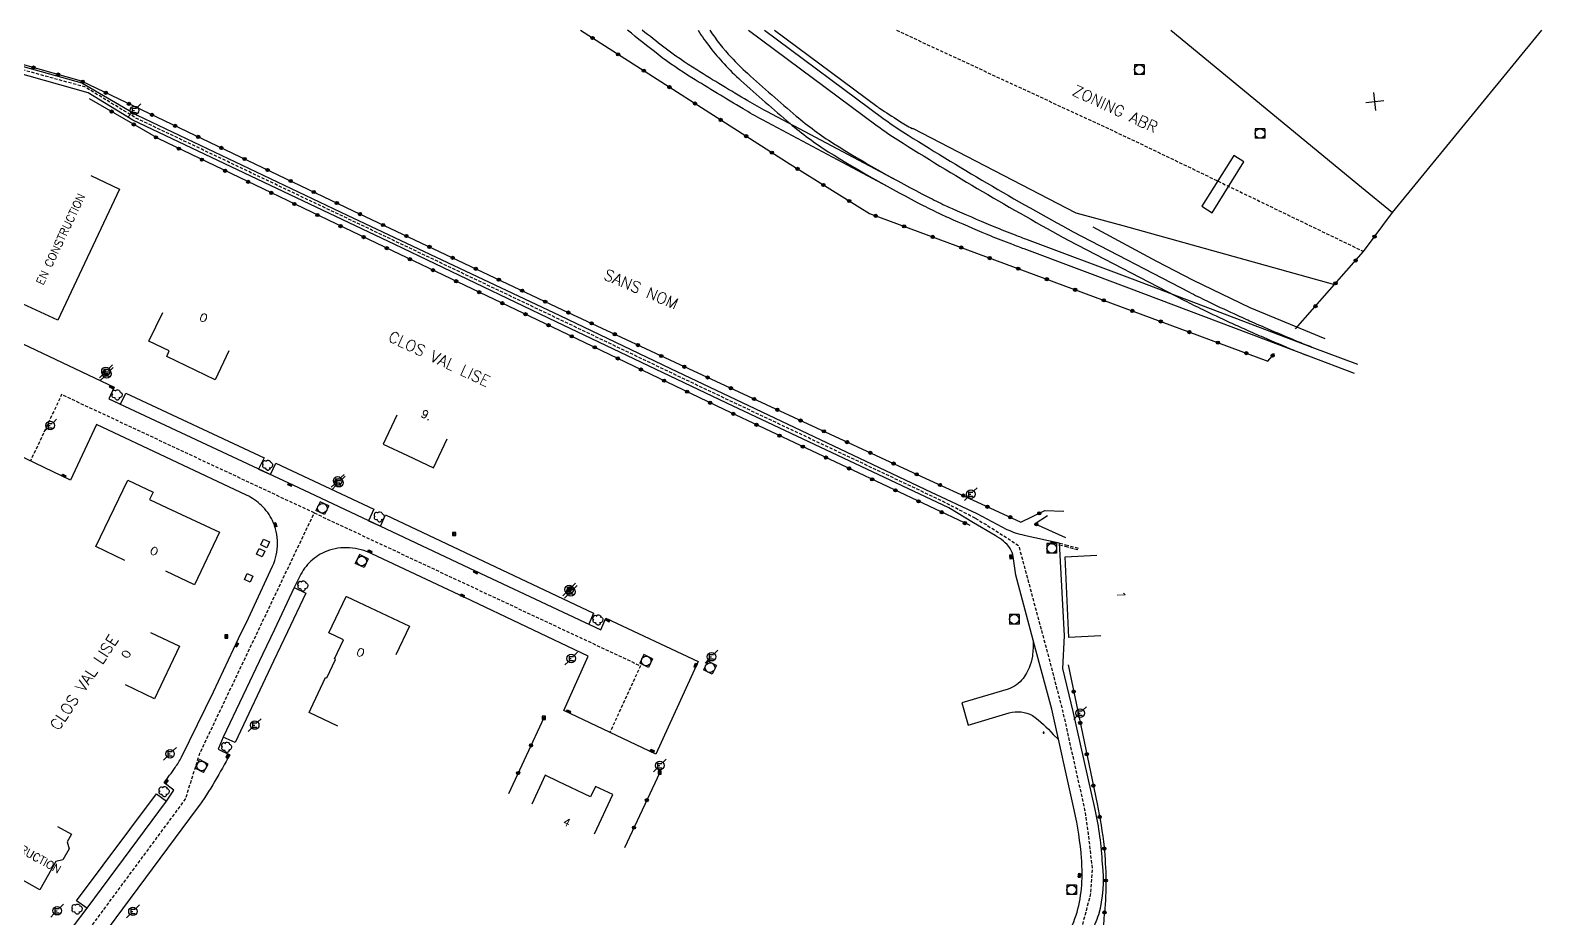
# Model space of a CAD drawing. Header units: millimetres. Extents: x 126999 to 128001, y 153000 to 154000.
# Drawn here: x 127508.1 to 127744.2, y 153861.1 to 154000 of the extents above; entities that cross this region are included whole.
import ezdxf
from ezdxf.enums import TextEntityAlignment as Align

# ---------------------------------------------------------------- set-up
doc = ezdxf.new("R2010")
doc.units = ezdxf.units.MM
doc.linetypes.add('DASHED', pattern=[0.75, 0.5, -0.25])
doc.layers.get('0').update_dxf_attribs({"linetype": 'CONTINUOUS'})
for name, color, linetype in [('W0001', 6, 'DASHED'), ('W0008', 7, 'CONTINUOUS'), ('W0100', 7, 'CONTINUOUS'), ('W0112', 1, 'DASHED'), ('W0300', 7, 'CONTINUOUS'), ('W0322', 7, 'CONTINUOUS'), ('W0330', 7, 'CONTINUOUS'), ('W0400', 7, 'CONTINUOUS'), ('W0420', 7, 'CONTINUOUS'), ('W0471', 7, 'CONTINUOUS'), ('W0700', 7, 'CONTINUOUS'), ('W0989', 7, 'CONTINUOUS'), ('W0991', 7, 'CONTINUOUS')]:
    doc.layers.add(name, color=color, linetype=linetype)
doc.styles.get("Standard").update_dxf_attribs({"font": 'romans.shx', "width": 0.85})

# ---------------------------------------------------------------- blocks, each defined once
blk = doc.blocks.new('t322o')
at = {"color": 0, "linetype": 'Continuous'}
for radius in [0.25, 0.15]:
    blk.add_circle((0, 0), radius, dxfattribs=at)
blk = doc.blocks.new('T471')
for p, q in [((-0.333334, 0.333334), (-0.333334, -0.333334)), ((-0.333334, 0.333334), (0.333334, 0.333334)), ((-0.333334, 0), (0, 0)), ((0.500001, 0.500001), (1.000002, 1.000002)), ((-0.500001, -0.500001), (-1.000002, -1.000002)), ((-0.333334, -0.333334), (0.333334, -0.333334))]:
    blk.add_line(p, q)
blk.add_ellipse((0, 0), major_axis=(0.471405, 0.471405), ratio=1, start_param=5.4977871438, end_param=11.780972451)
blk = doc.blocks.new('T400')
for p, q in [((-0.15, 0.3), (0.15, 0.3)), ((-0.15, -0.25), (-0.15, 0.3)), ((-0.15, 0.15), (0.15, 0.15)), ((-0.15, 0), (0.15, 0)), ((0.15, 0.3), (0.15, -0.25)), ((-0.15, -0.15), (0.15, -0.15)), ((-0.15, -0.25), (-0.15, -0.3)), ((-0.15, -0.3), (0.15, -0.3)), ((0.15, -0.3), (0.15, -0.25))]:
    blk.add_line(p, q)
blk = doc.blocks.new('t991o')
at = {"color": 0, "linetype": 'Continuous'}
for p, q in [((-1, 1), (1, -1)), ((-1, -1), (1, 1))]:
    blk.add_line(p, q, dxfattribs=at)
blk = doc.blocks.new('T420')
for p, q in [((0.75, 0.75), (-0.75, 0.75)), ((-0.75, 0.75), (-0.75, -0.75)), ((0.75, 0.75), (0.75, -0.75)), ((0.75, -0.75), (-0.75, -0.75))]:
    blk.add_line(p, q)
blk.add_ellipse((0, 0), major_axis=(-0.53, 0.53), ratio=1, start_param=3.926991, end_param=10.210176)
blk = doc.blocks.new('T300')
for p, q in [((-0.8, 0.51), (-0.86, 0.34)), ((-0.86, 0.34), (-0.86, 0.17)), ((-0.86, 0.17), (-0.74, 0.06)), ((-0.69, 0.63), (-0.8, 0.51)), ((-0.8, -0.06), (-0.74, 0.06)), ((-0.74, 0.06), (-0.69, 0.11)), ((-0.57, 0.69), (-0.69, 0.63)), ((-0.46, 0.69), (-0.57, 0.69)), ((-0.29, 0.63), (-0.46, 0.69)), ((-0.29, 0.63), (-0.17, 0.74)), ((-0.23, 0.57), (-0.29, 0.63)), ((-0.17, 0.74), (-0.06, 0.8)), ((-0.06, 0.8), (0.06, 0.8)), ((0.06, 0.8), (0.23, 0.74)), ((0.23, 0.74), (0.34, 0.63)), ((0.34, 0.63), (0.4, 0.51)), ((0.46, 0.46), (0.34, 0.46)), ((0.4, 0.51), (0.4, 0.46)), ((0.57, 0.4), (0.46, 0.46)), ((0.57, 0.4), (0.69, 0.29)), ((0.69, 0.29), (0.74, 0.17)), ((0.74, 0.06), (0.69, -0.17)), ((0.74, 0.17), (0.74, 0.06)), ((-0.8, -0.17), (-0.8, -0.06)), ((-0.8, -0.23), (-0.8, -0.17)), ((-0.74, -0.34), (-0.8, -0.23)), ((-0.69, -0.4), (-0.74, -0.34)), ((-0.51, -0.46), (-0.69, -0.4)), ((-0.4, -0.46), (-0.51, -0.46)), ((-0.4, -0.46), (-0.34, -0.46)), ((-0.34, -0.46), (-0.34, -0.4)), ((-0.34, -0.51), (-0.34, -0.46)), ((-0.29, -0.63), (-0.34, -0.51)), ((-0.17, -0.74), (-0.29, -0.63)), ((-0.06, -0.8), (-0.17, -0.74)), ((0.06, -0.8), (-0.06, -0.8)), ((0.17, -0.74), (0.06, -0.8)), ((0.23, -0.69), (0.17, -0.74)), ((0.29, -0.46), (0.23, -0.46)), ((0.29, -0.63), (0.23, -0.69)), ((0.46, -0.4), (0.29, -0.46)), ((0.34, -0.51), (0.29, -0.63)), ((0.34, -0.51), (0.34, -0.46)), ((0.57, -0.34), (0.46, -0.4)), ((0.63, -0.29), (0.57, -0.34)), ((0.69, -0.17), (0.63, -0.29))]:
    blk.add_line(p, q)
blk = doc.blocks.new('t112o')
at = {"color": 0, "linetype": 'Continuous'}
for p, q in [((-0.5, 0.5), (0.5, 0.5)), ((-0.5, -0.5), (-0.5, 0.5)), ((0.5, 0.5), (0.5, -0.5)), ((0.5, -0.5), (-0.5, -0.5))]:
    blk.add_line(p, q, dxfattribs=at)
blk = doc.blocks.new('t330o')
at = {"color": 0, "linetype": 'Continuous'}
for p, q in [((0.25, -0.25), (-0.25, 0.25)), ((-0.25, -0.25), (0.25, 0.25)), ((-0.25, 0.25), (-0.25, -0.25)), ((0.25, 0.25), (-0.25, 0.25)), ((0.25, -0.25), (0.25, 0.25)), ((-0.25, -0.25), (0.25, -0.25)), ((-0.25, -0.25), (-0.25, -0.25))]:
    blk.add_line(p, q, dxfattribs=at)

msp = doc.modelspace()

# ---------------------------------------------------------------- linework, layer by layer
at = {"layer": 'W0001', "flags": 128}
for points in [[(127655.71, 153923.73), (127650.23, 153926.58), (127612.5, 153944.41), (127590.54, 153954.92), (127561.34, 153968.82), (127524.48, 153986.34), (127516.61, 153991.14), (127494.82, 153997.11), (127484.64, 154000)], [(127643.41, 154000), (127680.07, 153982.97), (127716.37, 153965.42)], [(127508.49, 153848.48), (127516.97, 153859.04), (127532.35, 153879.83), (127534.61, 153887.03), (127544.23, 153907.26), (127552.46, 153924.57), (127513, 153943.06), (127508.14, 153932.69)], [(127552.46, 153924.57), (127603.4, 153900.69), (127598.64, 153890.29)], [(127655.71, 153923.73), (127657.39, 153922.74), (127660.92, 153920.5), (127662.49, 153919.44), (127667.26, 153901.7), (127669.33, 153893.72), (127672.79, 153878.2), (127673.35, 153874.4), (127673.97, 153868.89), (127673.68, 153864.89), (127672.21, 153859.33), (127669.03, 153854.37), (127661.71, 153846.14), (127646.86, 153829.55), (127627.45, 153807.22), (127623.32, 153801.9), (127620.68, 153797.62), (127623, 153791.91), (127623, 153791.91)]]:
    msp.add_lwpolyline(points, dxfattribs=at)
at = {"layer": 'W0008', "flags": 128}
for points in [[(127655.45, 153923.01), (127651.61, 153925.35), (127616.92, 153941.71), (127590.27, 153954.45), (127565.05, 153966.53), (127524.14, 153985.95), (127517.16, 153990.21), (127492.24, 153997.23), (127482.43, 154000)], [(127486.71, 154000), (127497.41, 153996.98), (127516.14, 153991.8), (127524.82, 153986.72), (127557.63, 153971.12), (127590.8, 153955.4), (127608.09, 153947.12), (127648.85, 153927.81), (127655.98, 153924.46)], [(127674.06, 153969.28), (127684, 153963.89), (127689.76, 153960.93), (127698.59, 153956.69), (127710.29, 153951.83)], [(127520.39, 153942.41), (127522.23, 153941.54), (127523.04, 153943.29), (127544.62, 153933.17), (127543.78, 153931.41), (127545.62, 153930.56), (127546.46, 153932.33), (127561.78, 153925.15), (127560.95, 153923.36), (127562.82, 153922.52), (127563.61, 153924.27), (127596.1, 153908.93), (127595.37, 153907.21), (127597.22, 153906.3)], [(127549.34, 153912.91), (127551.17, 153912.04), (127548.31, 153906), (127546.1, 153901.41), (127540.11, 153888.67), (127538.24, 153889.52)], [(127516.95, 153862.81), (127515.35, 153863.98), (127527.83, 153880.7), (127529.41, 153879.55)]]:
    msp.add_lwpolyline(points, dxfattribs=at)
for points in [[(127624.35, 154000), (127640.34, 153988.11, 0.0154), (127640.77, 153987.81, 0.002275), (127643.81, 153985.85, 0.013313), (127645.84, 153984.63, 0.709461), (127645.89, 153984.67), (127671.43, 153971.44), (127678.75, 153969.46), (127711.81, 153960.25)], [(127506.93, 153950.98), (127521.23, 153944.2), (127520.4, 153942.4), (127551.65, 153927.74), (127578.48, 153915.11), (127597.22, 153906.3), (127597.99, 153908.1), (127612.45, 153901.37), (127605.82, 153886.89), (127591.45, 153893.68), (127595.27, 153902.21), (127575.99, 153911.35), (127561.48, 153918.2, 0.093), (127557.99, 153919.11, 0.1106), (127554.41, 153918.59, 0.0946), (127551.94, 153917.01, 0.0897), (127550.21, 153914.67), (127549.34, 153912.91), (127546.28, 153906.37), (127544.36, 153902.43), (127538.25, 153889.55), (127537.48, 153887.65), (127539.26, 153886.79, -0.0087), (127536.95, 153882.65, -0.0268), (127534.17, 153878.41), (127519.07, 153858.09, 0.1164)], [(127506.91, 153856.48, 0.0951), (127509.85, 153856.53, 0.0974), (127512.56, 153857.66, 0.0841), (127514.88, 153860), (127516.98, 153862.81), (127529.41, 153879.55), (127530.53, 153881.25), (127529.03, 153882.37, 0.0008), (127530.73, 153884.78, 0.0391), (127531.74, 153886.4), (127536.74, 153896.63), (127540.64, 153904.94), (127542.18, 153908.14), (127545.97, 153916.26, 0.1086), (127546.73, 153919.81, 0.1108), (127545.94, 153923.39, 0.0899), (127544.25, 153925.72, 0.0813), (127541.91, 153927.33), (127518.48, 153938.37), (127514.4, 153929.7), (127501.88, 153935.67)], [(127655.98, 153924.46), (127660.66, 153922, 0.0659), (127663.34, 153921.12), (127668.81, 153919.9), (127669.58, 153905.35), (127669.36, 153900.28), (127670.97, 153893.55), (127674.39, 153878.25, -0.0381), (127675.54, 153869.75, -0.0979), (127674.96, 153861.75, -0.0283), (127673.74, 153858.95, -0.0712)], [(127579.38, 153775.87), (127604.77, 153788.03), (127613.99, 153792.47), (127617.42, 153794.05), (127618.18, 153796.72), (127620.98, 153801.27, -0.0413), (127626.44, 153808.38), (127647.58, 153832.65), (127662.08, 153848.85), (127666.81, 153854.14, 0.0727), (127670.68, 153859.7, 0.0611), (127671.98, 153863.76, 0.0459), (127672.4, 153868.03, 0.0194), (127672.31, 153870.55, 0.0372), (127671.18, 153878.15), (127667.69, 153893.9), (127665.16, 153903.11), (127662.07, 153914.83), (127661.65, 153917.75, 0.1017), (127661.18, 153919, 0.1197), (127658.8, 153921.03), (127655.45, 153923.01), (127655.45, 153923.01)], [(127664.77, 153904.56, -0.033098), (127664.63, 153902.2, -0.1298), (127663.18, 153898.71, -0.1527), (127660.86, 153897.04), (127653.61, 153894.9), (127654.62, 153891.38), (127661.03, 153893.33, -0.1934), (127664.65, 153892.91, -0.0609), (127667.89, 153889.95), (127668.73, 153889.18)]]:
    msp.add_lwpolyline(points, format="xyb", dxfattribs=at)
msp.add_lwpolyline([(127696.08, 153980.42), (127691.1, 153972.49), (127692.7, 153971.48), (127697.68, 153979.42)], close=True, dxfattribs=at)
at = {"layer": 'W0100', "flags": 128}
for points in [[(127686.28, 154000), (127716.04, 153975.5), (127720.88, 153971.53), (127744.2, 154000)], [(127539.14, 153949.89), (127536.98, 153945.38), (127529.44, 153949), (127529.81, 153949.89), (127526.65, 153951.41), (127528.81, 153955.91)], [(127565.36, 153939.83), (127563.25, 153935.31), (127567.03, 153933.54), (127571.08, 153931.63), (127573.21, 153936.16)], [(127675.31, 153905.34), (127670.32, 153905.11), (127669.73, 153917.73), (127674.72, 153917.96), (127674.72, 153917.96)], [(127556.16, 153891.23), (127551.65, 153893.39), (127551.93, 153893.98), (127554.25, 153898.86), (127554.42, 153898.78), (127555.81, 153901.68), (127555.62, 153901.77), (127557.04, 153904.73), (127554.77, 153905.82), (127557.46, 153911.5), (127557.51, 153911.47), (127557.53, 153911.53), (127559.4, 153910.65), (127567.35, 153906.89), (127565.22, 153902.37)], [(127526.91, 153905.9), (127531.43, 153903.75), (127527.52, 153895.54), (127523.01, 153897.69)]]:
    msp.add_lwpolyline(points, dxfattribs=at)
at = {"layer": 'W0100'}
for points in [[(127517.55, 153977.31), (127522.07, 153975.18), (127512.4, 153954.69), (127501.54, 153959.69), (127495.85, 153952.59), (127490.88, 153946.37), (127486.98, 153949.49)], [(127522.88, 153917.15), (127518.37, 153919.31), (127523.34, 153929.68), (127527.29, 153927.82), (127526.75, 153926.69), (127529.49, 153925.38), (127537.65, 153921.54), (127533.77, 153913.32), (127529.26, 153915.48)], [(127596.25, 153874.42), (127599.12, 153880.55), (127596.38, 153881.84), (127595.62, 153880.23), (127590.59, 153882.58), (127588.56, 153883.58), (127586.44, 153879.05)], [(127512.37, 153875.58), (127514.54, 153874.35), (127513.89, 153873.19), (127514.18, 153872.07), (127513.19, 153870.36), (127512.13, 153870.09), (127509.61, 153865.66), (127485.51, 153879.27)]]:
    msp.add_lwpolyline(points, dxfattribs=at)
at = {"layer": 'W0100', "flags": 128}
msp.add_lwpolyline([(127666.3, 153890.3), (127666.34, 153890.14), (127666.48, 153890.17), (127666.44, 153890.33)], close=True, dxfattribs=at)
at = {"layer": 'W0112'}
for p, q in [((127668.86, 153919.61), (127669.78, 153919.36)), ((127668.93, 153919.86), (127669.85, 153919.6)), ((127669.85, 153919.6), (127671.78, 153919.07)), ((127669.78, 153919.36), (127671.71, 153918.83))]:
    msp.add_line(p, q, dxfattribs=at)
at = {"layer": 'W0322', "flags": 128}
for points in [[(127488.08, 154000), (127497.57, 153997.3), (127516.06, 153992.07), (127558.54, 153971.77), (127591.23, 153956.32), (127608.77, 153948.11), (127647.32, 153930.25), (127656.65, 153926)], [(127594.05, 154000), (127626.78, 153979.05), (127639.21, 153971.35), (127701.43, 153948.28), (127702.43, 153949.48)], [(127654.92, 153922.58), (127616.49, 153940.73), (127589.7, 153953.6), (127564.67, 153965.52), (127528.17, 153983.02), (127517.36, 153989.3)], [(127705.71, 153953.32), (127716.37, 153965.42), (127720.88, 153971.53)], [(127656.65, 153926), (127662.82, 153923.14), (127666.6, 153924.94), (127669.53, 153924.83), (127669.53, 153924.83)], [(127667, 153924.12), (127665.07, 153922.86), (127669.81, 153920.72), (127669.81, 153920.72)], [(127588.33, 153892.54), (127582.8, 153880.7)], [(127606.42, 153884), (127600.93, 153872.24)]]:
    msp.add_lwpolyline(points, dxfattribs=at)
msp.add_lwpolyline([(127670.22, 153900.81), (127674.75, 153879.13, -0.0259), (127675.83, 153872.35, -0.0469), (127675.9, 153862.13, -0.0076), (127675.54, 153858.7), (127682.03, 153857.86), (127682.03, 153857.86)], format="xyb", dxfattribs=at)
at = {"layer": 'W0700', "flags": 128}
for points in [[(127642.02, 153975.6), (127622.46, 153986.01, -0.011814), (127619.44, 153987.72, -0.004303), (127611.44, 153992.57, -0.025553), (127606.2, 153996.19, -0.007211), (127601.4, 154000)], [(127643.48, 153976.52), (127623.14, 153987.29, -0.011814), (127620.18, 153988.96, -0.004303), (127612.2, 153993.8, -0.025553), (127607.09, 153997.34, -0.005104), (127603.7, 154000)], [(127612.42, 154000, 0.046012), (127616.47, 153994.74, 0.021932), (127619.11, 153992.14, 0.007734), (127626.78, 153985.43, 0.034176), (127632.75, 153981.02, 0.020366), (127647.6, 153972.61, 0.004145), (127650.35, 153971.25, 0.010371), (127651.51, 153970.72, 0.000656), (127657.51, 153968.12, 0.007951), (127658.05, 153967.9, 0.001557), (127661.37, 153966.6, 0.002731), (127663.29, 153965.87), (127679.67, 153959.74), (127707.76, 153949.1)], [(127614.24, 154000, 0.038971), (127617.58, 153995.78, 0.021932), (127620.13, 153993.27, 0.007734), (127627.76, 153986.59, 0.034137), (127633.56, 153982.31, 0.02035), (127648.29, 153973.97, 0.004138), (127651.01, 153972.62, 0.010371), (127652.12, 153972.12, 0.000656), (127658.11, 153969.52, 0.007951), (127658.61, 153969.32, 0.001557), (127661.92, 153968.02, 0.002731), (127663.82, 153967.3), (127680.2, 153961.17), (127708.29, 153950.49)], [(127620.28, 154000), (127640.39, 153985.07, 0.018643), (127643.61, 153982.86, 0.015801), (127670.31, 153967.16), (127688.4, 153957.78, 0.006864), (127691.24, 153956.36, 0.004618), (127695.47, 153954.35, 0.00328), (127697.96, 153953.23, 0.00297), (127700.72, 153952.02, 0.003677), (127705.38, 153950.04, 0.007382), (127707.76, 153949.1), (127714.87, 153946.39)], [(127622.78, 154000), (127641.28, 153986.27, 0.01864), (127644.4, 153984.13, 0.015793), (127671.01, 153968.48), (127689.09, 153959.1, 0.006864), (127691.89, 153957.7, 0.004618), (127696.1, 153955.71, 0.00328), (127698.57, 153954.59, 0.00297), (127701.31, 153953.39, 0.003677), (127705.96, 153951.42, 0.007382), (127708.29, 153950.49), (127715.4, 153947.79)]]:
    msp.add_lwpolyline(points, format="xyb", dxfattribs=at)

# ---------------------------------------------------------------- block references
at = {"layer": 'W0112'}
for p, rotation in [((127544.8, 153919.8), 64.84909506821417), ((127544.1, 153918.36), 65.74254421864684), ((127542.22, 153914.42), 65.21227535556471)]:
    msp.add_blockref('t112o', p, dxfattribs=dict(at, rotation=rotation))
at = {"layer": 'W0300'}
for p in [(127521.71, 153943.01), (127545.22, 153932.02), (127562.67, 153923.95), (127550.73, 153913.16), (127596.81, 153907.84), (127538.82, 153887.93), (127529.07, 153881.01), (127515.47, 153862.65)]:
    msp.add_blockref('T300', p, dxfattribs=at)
at = {"layer": 'W0322'}
for p, rotation in [((127595.94, 153998.79), 327.3825680661406), ((127599.94, 153996.23), 327.3825680661406), ((127508.62, 153994.17), 344.2172443978482), ((127512.47, 153993.08), 344.2172443978482), ((127603.94, 153993.67), 327.3825680661406), ((127516.3, 153991.95), 334.4636673299689), ((127519.91, 153990.23), 334.4636673299689), ((127607.94, 153991.11), 327.3825680661406), ((127523.52, 153988.5), 334.4636673299689), ((127611.94, 153988.55), 327.3825680661406), ((127520.82, 153987.29), 149.8350701112653), ((127524.28, 153985.28), 149.8350701112653), ((127527.13, 153986.78), 334.4636673299689), ((127615.94, 153985.99), 327.3825680661406), ((127527.74, 153983.27), 149.8350701112653), ((127530.74, 153985.06), 334.4636673299689), ((127534.35, 153983.33), 334.4636673299689), ((127619.94, 153983.43), 327.3825680661406), ((127531.33, 153981.5), 154.3803575645688), ((127537.96, 153981.61), 334.4636673299689), ((127623.94, 153980.87), 327.3825680661406), ((127534.93, 153979.77), 154.3803575645688), ((127541.57, 153979.88), 334.4636673299689), ((127545.18, 153978.16), 334.4636673299689), ((127627.95, 153978.33), 328.2228737605357), ((127538.54, 153978.04), 154.3803575645688), ((127542.15, 153976.31), 154.3803575645688), ((127548.79, 153976.43), 334.4636673299689), ((127631.99, 153975.82), 328.2228737605357), ((127545.76, 153974.58), 154.3803575645688), ((127552.4, 153974.71), 334.4636673299689), ((127549.36, 153972.85), 154.3803575645688), ((127552.97, 153971.12), 154.3803575645688), ((127556, 153972.99), 334.4636673299689), ((127559.62, 153971.27), 334.6968397086202), ((127636.03, 153973.32), 328.2228737605357), ((127640.16, 153971), 339.6508562495522), ((127556.58, 153969.39), 154.3803575645688), ((127563.23, 153969.56), 334.6968397086202), ((127644.61, 153969.35), 339.6508562495522), ((127560.18, 153967.67), 154.3803575645688), ((127566.85, 153967.85), 334.6968397086202), ((127649.06, 153967.7), 339.6508562495522), ((127718.08, 153967.74), 53.53020121458413), ((127563.79, 153965.94), 154.3803575645688), ((127567.4, 153964.21), 154.5476292735346), ((127570.46, 153966.14), 334.6968397086202), ((127574.08, 153964.43), 334.6968397086202), ((127653.52, 153966.05), 339.6508562495522), ((127657.97, 153964.39), 339.6508562495522), ((127715.13, 153964.02), 48.64099471662905), ((127571.01, 153962.5), 154.5476292735346), ((127577.7, 153962.72), 334.6968397086202), ((127662.42, 153962.74), 339.6508562495522), ((127574.62, 153960.78), 154.5476292735346), ((127581.31, 153961.01), 334.6968397086202), ((127584.93, 153959.3), 334.6968397086202), ((127666.88, 153961.09), 339.6508562495522), ((127671.33, 153959.44), 339.6508562495522), ((127711.99, 153960.45), 48.64099471662905), ((127578.23, 153959.06), 154.5476292735346), ((127581.85, 153957.34), 154.5476292735346), ((127588.55, 153957.59), 334.6968397086202), ((127675.78, 153957.79), 339.6508562495522), ((127708.85, 153956.89), 48.64099471662905), ((127585.46, 153955.62), 154.5476292735346), ((127592.16, 153955.88), 334.9229228592942), ((127680.24, 153956.14), 339.6508562495522), ((127684.69, 153954.48), 339.6508562495522), ((127589.07, 153953.9), 154.5476292735346), ((127592.68, 153952.17), 154.3472954469258), ((127595.79, 153954.19), 334.9229228592942), ((127599.41, 153952.49), 334.9229228592942), ((127689.15, 153952.83), 339.6508562495522), ((127596.28, 153950.44), 154.3472954469258), ((127603.03, 153950.8), 334.9229228592942), ((127693.6, 153951.18), 339.6508562495522), ((127599.89, 153948.71), 154.3472954469258), ((127606.66, 153949.1), 334.9229228592942), ((127610.28, 153947.41), 335.1394485908483), ((127698.05, 153949.53), 339.6508562495522), ((127702.16, 153949.16), 50.47539008678127), ((127603.49, 153946.98), 154.3472954469258), ((127607.1, 153945.24), 154.3472954469258), ((127613.91, 153945.73), 335.1394485908483), ((127610.71, 153943.51), 154.3472954469258), ((127617.54, 153944.05), 335.1394485908483), ((127614.31, 153941.78), 154.3472954469258), ((127621.17, 153942.37), 335.1394485908483), ((127624.8, 153940.69), 335.1394485908483), ((127617.92, 153940.06), 154.7179976762938), ((127621.54, 153938.35), 154.7179976762938), ((127628.43, 153939), 335.1394485908483), ((127625.15, 153936.64), 154.7179976762938), ((127632.06, 153937.32), 335.1394485908483), ((127635.69, 153935.64), 335.1394485908483), ((127628.77, 153934.93), 154.7179976762938), ((127632.39, 153933.22), 154.7179976762938), ((127639.32, 153933.96), 335.1394485908483), ((127636.01, 153931.52), 154.7179976762938), ((127642.95, 153932.28), 335.1394485908483), ((127639.62, 153929.81), 154.7179976762938), ((127646.57, 153930.6), 335.1394485908483), ((127650.21, 153928.93), 335.5364312675343), ((127643.24, 153928.1), 154.7179976762938), ((127646.86, 153926.39), 154.7179976762938), ((127653.85, 153927.28), 335.5364312675343), ((127650.47, 153924.68), 154.7179976762938), ((127657.61, 153925.53), 335.5364312675343), ((127661.19, 153923.9), 335.0898045332418), ((127665.71, 153924.51), 25.4824646565251), ((127654.09, 153922.98), 154.7179976762938), ((127665.26, 153922.78), 335.6889073500727), ((127671.08, 153896.65), 281.8044832685361), ((127672.11, 153891.76), 281.8044832685361), ((127586.32, 153888.24), 244.9713040252855), ((127673.13, 153886.86), 281.8044832685361), ((127584.31, 153883.93), 244.9713040252855), ((127674.15, 153881.97), 281.8044832685361), ((127604.41, 153879.69), 244.9713040251969), ((127675.15, 153877.07), 280.259527303355), ((127602.4, 153875.39), 244.9713040251969), ((127675.86, 153872.12), 275.5150308026097), ((127676.11, 153867.13), 270.2715286557727), ((127675.9, 153862.14), 265.0280265089358)]:
    msp.add_blockref('t322o', p, dxfattribs=dict(at, rotation=rotation))
at = {"layer": 'W0330'}
for p in [(127574.32, 153921.28), (127592.28, 153912.6), (127592.42, 153912.73), (127538.74, 153905.27), (127588.33, 153892.54), (127606.42, 153884)]:
    msp.add_blockref('t330o', p, dxfattribs=at)
at = {"layer": 'W0400'}
for p, rotation in [((127520.83, 153944.21), 64.87499999999999), ((127513.38, 153930.36), 64.87499999999999), ((127548.66, 153928.98), 64.87499999999999), ((127546.39, 153922.69), 191.5425), ((127667.82, 153919.82), 75.43420291890521), ((127561.19, 153918.53), 64.87499999999999), ((127661.27, 153917.68), 186.8428), ((127577.69, 153915.32), 64.87499999999999), ((127575.62, 153911.64), 64.87499999999999), ((127598.32, 153907.81), 64.87499999999999), ((127540.36, 153903.97), 332.2269), ((127612.03, 153900.74), 336.0536), ((127592.21, 153893.53), 64.87499999999999), ((127538.94, 153886.6), 332.2269), ((127605.27, 153887.39), 64.87499999999999), ((127529.36, 153882.62), 322.2803627338333), ((127671.99, 153867.93), 349.7652)]:
    msp.add_blockref('T400', p, dxfattribs=dict(at, rotation=rotation))
at = {"layer": 'W0420'}
for p in [(127681.35, 153993.84), (127700.19, 153983.86), (127667.66, 153919.03), (127661.8, 153907.96), (127670.75, 153865.67)]:
    msp.add_blockref('T420', p, dxfattribs=at)
for p, rotation in [((127553.73, 153925.3), 334.8750000000001), ((127559.88, 153917.05), 334.8750000000001), ((127604.31, 153901.43), 334.8750000000001), ((127614.28, 153900.39), 334.8750000000001), ((127534.87, 153885.02), 242.2269)]:
    msp.add_blockref('T420', p, dxfattribs=dict(at, rotation=rotation))
at = {"layer": 'W0471'}
for p in [(127524.38, 153987.48), (127519.93, 153946.7), (127520.08, 153946.31), (127511.22, 153938.22), (127556.12, 153929.58), (127556.3, 153929.29), (127655.01, 153927.5), (127592.28, 153912.6), (127592.55, 153912.25), (127614.5, 153902.1), (127592.61, 153901.82), (127672.09, 153893.29), (127543.17, 153891.42), (127529.94, 153886.94), (127606.43, 153885.09), (127512.3, 153862.41), (127524.15, 153862.31)]:
    msp.add_blockref('T471', p, dxfattribs=at)
at = {"layer": 'W0991', "rotation": 50.37615228558179}
msp.add_blockref('t991o', (127718.12, 153988.86), dxfattribs=at)

# ---------------------------------------------------------------- texts
at = {"layer": 'W0989'}
for s, rotation, p in [('ZONING ABR', 335.082, (127677.57, 153987.71)), ('SANS NOM', 336.8867, (127603.52, 153959.54)), ('CLOS VAL LISE', 334.8835, (127572.01, 153948.64)), ('CLOS VAL LISE', 56.6322, (127516.53, 153898.08))]:
    msp.add_text(s, height=1.75, rotation=rotation, dxfattribs=at).set_placement(p, align=Align.MIDDLE)
at = {"layer": 'W0991'}
for s, rotation, p in [('EN CONSTRUCTION', 64.7291, (127512.85, 153967.36)), ('O', 334.3706, (127535.18, 153955.07)), ('9.', 334.8406, (127570, 153939.87)), ('O', 334.7897, (127527.47, 153918.6)), ('1', 272.6693, (127678.51, 153911.81)), ('O', 64.5521, (127523.09, 153902.5)), ('O', 334.707, (127559.7, 153902.77)), ('EN CONSTRUCTION', 330.545, (127505.98, 153872.53)), ('4', 334.7426, (127591.92, 153876.24))]:
    msp.add_text(s, height=1.25, rotation=rotation, dxfattribs=at).set_placement(p, align=Align.MIDDLE)

doc.saveas('drawing.dxf')
